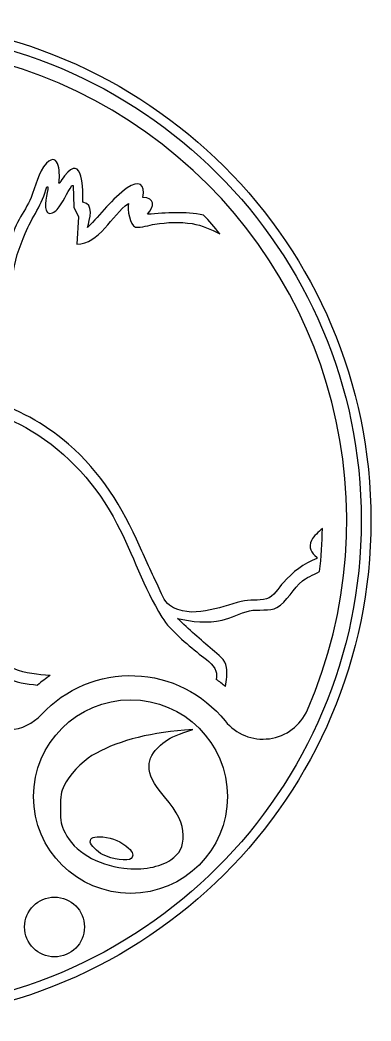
# Model space of a CAD drawing. Header units: millimetres. Extents: x -20.7 to 20.7, y -20.7 to 20.7.
# Drawn here: x 6.2 to 20.68, y -20.68 to 20.68 of the extents above; entities that cross this region are included whole.
import ezdxf

# ---------------------------------------------------------------- set-up
doc = ezdxf.new("R2010")
doc.units = ezdxf.units.MM
doc.layers.get('0').update_dxf_attribs({"linetype": 'CONTINUOUS'})

msp = doc.modelspace()

# ---------------------------------------------------------------- linework, layer by layer
for p, q in [((7.303, 13.794), (7.353, 13.794)), ((7.303, 13.794), (7.353, 13.794)), ((7.303, 13.794), (7.353, 13.794)), ((7.303, 13.794), (7.353, 13.794)), ((7.848, 13.942), (7.799, 13.942)), ((7.848, 13.942), (7.799, 13.942)), ((7.848, 13.942), (7.799, 13.942)), ((7.848, 13.942), (7.799, 13.942)), ((8.344, 13.843), (8.393, 13.843)), ((8.344, 13.843), (8.393, 13.843)), ((8.344, 13.843), (8.393, 13.843)), ((8.344, 13.843), (8.393, 13.843)), ((8.393, 13.843), (8.415, 12.952)), ((8.393, 13.843), (8.415, 12.952)), ((8.393, 13.843), (8.415, 12.952)), ((8.393, 13.843), (8.415, 12.952)), ((8.415, 12.952), (8.617, 12.546)), ((8.415, 12.952), (8.617, 12.546)), ((8.415, 12.952), (8.617, 12.546)), ((8.415, 12.952), (8.617, 12.546)), ((8.617, 12.546), (8.542, 11.415)), ((8.617, 12.546), (8.542, 11.415)), ((8.617, 12.546), (8.542, 11.415)), ((8.617, 12.546), (8.542, 11.415)), ((18.453, -1.519), (18.453, -1.568)), ((18.453, -1.519), (18.453, -1.568)), ((18.453, -1.519), (18.453, -1.568)), ((18.453, -1.519), (18.453, -1.568)), ((12.964, -8.763), (13.335, -8.632)), ((12.964, -8.763), (13.335, -8.632)), ((12.964, -8.763), (13.335, -8.632)), ((13.335, -8.632), (12.994, -8.661)), ((13.335, -8.632), (12.994, -8.661)), ((13.335, -8.632), (12.994, -8.661))]:
    msp.add_line(p, q)
msp.add_lwpolyline([(-7.091, -8.016, 0.393426), (-4.373, -8.219, -0.35083), (4.373, -8.219, 0.393426), (7.091, -8.016, -0.458612), (14.665, -8.285, 0.565024), (18.061, -7.83, 1.523453), (-18.061, -7.83, 0.565024), (-14.665, -8.285, -0.458612)], format="xyb", close=True)
for centre, radius in [((0, 0), 20.685), ((0, 0), 20.685), ((0, 0), 20.285), ((10.762, -11.41), 4), ((7.625, -16.8), 1.236)]:
    msp.add_circle(centre, radius)
for centre, radius, start, end in [((0, 0), 18.685, 39.3632, 42.5088), ((0, 0), 18.685, 39.3632, 42.5088), ((0, 0), 18.685, 39.3632, 42.5088), ((0, 0), 18.685, 39.3632, 42.5088), ((0, 0), 18.685, 353.5235, 358.9941), ((0, 0), 18.685, 353.5235, 358.9941), ((0, 0), 18.685, 353.5235, 358.9941), ((0, 0), 18.685, 353.5235, 358.9941), ((10.762, -11.41), 6, 123.5334, 129.7851), ((10.762, -11.41), 6, 123.5334, 129.7851), ((10.762, -11.41), 6, 123.5334, 129.7851), ((10.762, -11.41), 6, 123.5334, 129.7851), ((10.762, -11.41), 6, 49.2869, 53.849), ((10.762, -11.41), 6, 49.2869, 53.849), ((10.762, -11.41), 6, 49.2869, 53.849), ((10.762, -11.41), 6, 49.2869, 53.849)]:
    msp.add_arc(centre, radius, start, end)
for points in [[(7.799, 13.942), (7.869, 14.236), (7.832, 15.31), (7.293, 14.763)], [(7.799, 13.942), (7.869, 14.236), (7.832, 15.31), (7.293, 14.763)], [(7.799, 13.942), (7.869, 14.236), (7.832, 15.31), (7.293, 14.763)], [(7.799, 13.942), (7.869, 14.236), (7.832, 15.31), (7.293, 14.763)], [(7.293, 14.763), (6.953, 14.419), (6.838, 13.783), (6.655, 13.348)], [(7.293, 14.763), (6.953, 14.419), (6.838, 13.783), (6.655, 13.348)], [(7.293, 14.763), (6.953, 14.419), (6.838, 13.783), (6.655, 13.348)], [(7.293, 14.763), (6.953, 14.419), (6.838, 13.783), (6.655, 13.348)], [(8.79, 13.15), (8.81, 13.611), (8.808, 15.226), (8.031, 14.24)], [(8.79, 13.15), (8.81, 13.611), (8.808, 15.226), (8.031, 14.24)], [(8.79, 13.15), (8.81, 13.611), (8.808, 15.226), (8.031, 14.24)], [(8.79, 13.15), (8.81, 13.611), (8.808, 15.226), (8.031, 14.24)], [(8.031, 14.24), (7.957, 14.146), (7.901, 14.049), (7.848, 13.942)], [(8.031, 14.24), (7.957, 14.146), (7.901, 14.049), (7.848, 13.942)], [(8.031, 14.24), (7.957, 14.146), (7.901, 14.049), (7.848, 13.942)], [(8.031, 14.24), (7.957, 14.146), (7.901, 14.049), (7.848, 13.942)], [(6.412, 11.861), (6.688, 12.528), (7.134, 13.08), (7.303, 13.794)], [(6.412, 11.861), (6.688, 12.528), (7.134, 13.08), (7.303, 13.794)], [(6.412, 11.861), (6.688, 12.528), (7.134, 13.08), (7.303, 13.794)], [(6.412, 11.861), (6.688, 12.528), (7.134, 13.08), (7.303, 13.794)], [(7.353, 13.794), (7.351, 13.552), (7.14, 12.911), (7.333, 12.736)], [(7.353, 13.794), (7.351, 13.552), (7.14, 12.911), (7.333, 12.736)], [(7.353, 13.794), (7.351, 13.552), (7.14, 12.911), (7.333, 12.736)], [(7.353, 13.794), (7.351, 13.552), (7.14, 12.911), (7.333, 12.736)], [(7.73, 12.858), (7.981, 13.141), (8.124, 13.533), (8.344, 13.843)], [(7.73, 12.858), (7.981, 13.141), (8.124, 13.533), (8.344, 13.843)], [(7.73, 12.858), (7.981, 13.141), (8.124, 13.533), (8.344, 13.843)], [(7.73, 12.858), (7.981, 13.141), (8.124, 13.533), (8.344, 13.843)], [(10.623, 13.748), (10.007, 13.301), (9.524, 12.645), (8.988, 12.109)], [(10.623, 13.748), (10.007, 13.301), (9.524, 12.645), (8.988, 12.109)], [(10.623, 13.748), (10.007, 13.301), (9.524, 12.645), (8.988, 12.109)], [(10.623, 13.748), (10.007, 13.301), (9.524, 12.645), (8.988, 12.109)], [(11.268, 13.348), (11.399, 13.898), (11.088, 14.085), (10.623, 13.748)], [(11.268, 13.348), (11.399, 13.898), (11.088, 14.085), (10.623, 13.748)], [(11.268, 13.348), (11.399, 13.898), (11.088, 14.085), (10.623, 13.748)], [(11.268, 13.348), (11.399, 13.898), (11.088, 14.085), (10.623, 13.748)], [(6.655, 13.348), (6.388, 12.716), (5.888, 12.175), (5.817, 11.465)], [(6.655, 13.348), (6.388, 12.716), (5.888, 12.175), (5.817, 11.465)], [(6.655, 13.348), (6.388, 12.716), (5.888, 12.175), (5.817, 11.465)], [(6.655, 13.348), (6.388, 12.716), (5.888, 12.175), (5.817, 11.465)], [(11.466, 12.654), (11.745, 12.995), (11.789, 13.342), (11.268, 13.348)], [(11.466, 12.654), (11.745, 12.995), (11.789, 13.342), (11.268, 13.348)], [(11.466, 12.654), (11.745, 12.995), (11.789, 13.342), (11.268, 13.348)], [(11.466, 12.654), (11.745, 12.995), (11.789, 13.342), (11.268, 13.348)], [(7.333, 12.736), (7.464, 12.617), (7.64, 12.757), (7.73, 12.858)], [(7.333, 12.736), (7.464, 12.617), (7.64, 12.757), (7.73, 12.858)], [(7.333, 12.736), (7.464, 12.617), (7.64, 12.757), (7.73, 12.858)], [(7.333, 12.736), (7.464, 12.617), (7.64, 12.757), (7.73, 12.858)], [(8.542, 11.415), (9.467, 11.424), (9.988, 12.617), (10.673, 13.1)], [(8.542, 11.415), (9.467, 11.424), (9.988, 12.617), (10.673, 13.1)], [(8.542, 11.415), (9.467, 11.424), (9.988, 12.617), (10.673, 13.1)], [(8.542, 11.415), (9.467, 11.424), (9.988, 12.617), (10.673, 13.1)], [(8.988, 12.109), (9.073, 12.436), (9.276, 13.112), (8.79, 13.15)], [(8.988, 12.109), (9.073, 12.436), (9.276, 13.112), (8.79, 13.15)], [(8.988, 12.109), (9.073, 12.436), (9.276, 13.112), (8.79, 13.15)], [(8.988, 12.109), (9.073, 12.436), (9.276, 13.112), (8.79, 13.15)], [(10.673, 13.1), (10.637, 12.878), (10.717, 12.177), (10.971, 12.129)], [(10.673, 13.1), (10.637, 12.878), (10.717, 12.177), (10.971, 12.129)], [(10.673, 13.1), (10.637, 12.878), (10.717, 12.177), (10.971, 12.129)], [(10.673, 13.1), (10.637, 12.878), (10.717, 12.177), (10.971, 12.129)], [(13.774, 12.626), (13.01, 12.78), (12.246, 12.716), (11.466, 12.654)], [(13.774, 12.626), (13.01, 12.78), (12.246, 12.716), (11.466, 12.654)], [(13.774, 12.626), (13.01, 12.78), (12.246, 12.716), (11.466, 12.654)], [(13.774, 12.626), (13.01, 12.78), (12.246, 12.716), (11.466, 12.654)], [(10.971, 12.129), (11.213, 12.083), (11.522, 12.216), (11.763, 12.251)], [(10.971, 12.129), (11.213, 12.083), (11.522, 12.216), (11.763, 12.251)], [(10.971, 12.129), (11.213, 12.083), (11.522, 12.216), (11.763, 12.251)], [(10.971, 12.129), (11.213, 12.083), (11.522, 12.216), (11.763, 12.251)], [(11.763, 12.251), (12.262, 12.323), (12.799, 12.351), (13.299, 12.27)], [(11.763, 12.251), (12.262, 12.323), (12.799, 12.351), (13.299, 12.27)], [(11.763, 12.251), (12.262, 12.323), (12.799, 12.351), (13.299, 12.27)], [(11.763, 12.251), (12.262, 12.323), (12.799, 12.351), (13.299, 12.27)], [(13.299, 12.27), (13.725, 12.2), (14.082, 12.024), (14.446, 11.851)], [(13.299, 12.27), (13.725, 12.2), (14.082, 12.024), (14.446, 11.851)], [(13.299, 12.27), (13.725, 12.2), (14.082, 12.024), (14.446, 11.851)], [(13.299, 12.27), (13.725, 12.2), (14.082, 12.024), (14.446, 11.851)], [(5.922, 10.077), (5.936, 10.668), (6.188, 11.321), (6.412, 11.861)], [(5.922, 10.077), (5.936, 10.668), (6.188, 11.321), (6.412, 11.861)], [(5.922, 10.077), (5.936, 10.668), (6.188, 11.321), (6.412, 11.861)], [(5.922, 10.077), (5.936, 10.668), (6.188, 11.321), (6.412, 11.861)], [(7.947, 3.365), (6.981, 4.137), (5.88, 4.728), (4.677, 5.029)], [(7.947, 3.365), (6.981, 4.137), (5.88, 4.728), (4.677, 5.029)], [(7.947, 3.365), (6.981, 4.137), (5.88, 4.728), (4.677, 5.029)], [(7.947, 3.365), (6.981, 4.137), (5.88, 4.728), (4.677, 5.029)], [(2.695, 4.783), (4.071, 4.93), (5.493, 4.415), (6.659, 3.712)], [(2.695, 4.783), (4.071, 4.93), (5.493, 4.415), (6.659, 3.712)], [(2.695, 4.783), (4.071, 4.93), (5.493, 4.415), (6.659, 3.712)], [(2.695, 4.783), (4.071, 4.93), (5.493, 4.415), (6.659, 3.712)], [(6.659, 3.712), (8.177, 2.796), (9.385, 1.434), (10.203, -0.131)], [(6.659, 3.712), (8.177, 2.796), (9.385, 1.434), (10.203, -0.131)], [(6.659, 3.712), (8.177, 2.796), (9.385, 1.434), (10.203, -0.131)], [(6.659, 3.712), (8.177, 2.796), (9.385, 1.434), (10.203, -0.131)], [(11.005, -0.775), (10.283, 0.826), (9.334, 2.257), (7.947, 3.365)], [(11.005, -0.775), (10.283, 0.826), (9.334, 2.257), (7.947, 3.365)], [(11.005, -0.775), (10.283, 0.826), (9.334, 2.257), (7.947, 3.365)], [(11.005, -0.775), (10.283, 0.826), (9.334, 2.257), (7.947, 3.365)], [(10.203, -0.131), (10.864, -1.396), (11.295, -2.782), (12.058, -3.996)], [(10.203, -0.131), (10.864, -1.396), (11.295, -2.782), (12.058, -3.996)], [(10.203, -0.131), (10.864, -1.396), (11.295, -2.782), (12.058, -3.996)], [(10.203, -0.131), (10.864, -1.396), (11.295, -2.782), (12.058, -3.996)], [(18.682, -0.328), (18.522, -0.487), (18.331, -0.618), (18.228, -0.825)], [(18.682, -0.328), (18.522, -0.487), (18.331, -0.618), (18.228, -0.825)], [(18.682, -0.328), (18.522, -0.487), (18.331, -0.618), (18.228, -0.825)], [(18.682, -0.328), (18.522, -0.487), (18.331, -0.618), (18.228, -0.825)], [(11.9, -2.708), (11.581, -2.071), (11.297, -1.424), (11.005, -0.775)], [(11.9, -2.708), (11.581, -2.071), (11.297, -1.424), (11.005, -0.775)], [(11.9, -2.708), (11.581, -2.071), (11.297, -1.424), (11.005, -0.775)], [(11.9, -2.708), (11.581, -2.071), (11.297, -1.424), (11.005, -0.775)], [(18.228, -0.825), (18.085, -1.111), (18.22, -1.345), (18.453, -1.519)], [(18.228, -0.825), (18.085, -1.111), (18.22, -1.345), (18.453, -1.519)], [(18.228, -0.825), (18.085, -1.111), (18.22, -1.345), (18.453, -1.519)], [(18.228, -0.825), (18.085, -1.111), (18.22, -1.345), (18.453, -1.519)], [(18.453, -1.568), (17.911, -1.756), (17.456, -2.145), (17.07, -2.559)], [(18.453, -1.568), (17.911, -1.756), (17.456, -2.145), (17.07, -2.559)], [(18.453, -1.568), (17.911, -1.756), (17.456, -2.145), (17.07, -2.559)], [(18.453, -1.568), (17.911, -1.756), (17.456, -2.145), (17.07, -2.559)], [(17.858, -2.491), (17.99, -2.383), (18.287, -2.251), (18.566, -2.108)], [(17.858, -2.491), (17.99, -2.383), (18.287, -2.251), (18.566, -2.108)], [(17.858, -2.491), (17.99, -2.383), (18.287, -2.251), (18.566, -2.108)], [(17.858, -2.491), (17.99, -2.383), (18.287, -2.251), (18.566, -2.108)], [(12.368, -3.504), (12.136, -3.347), (12.021, -2.95), (11.9, -2.708)], [(12.368, -3.504), (12.136, -3.347), (12.021, -2.95), (11.9, -2.708)], [(12.368, -3.504), (12.136, -3.347), (12.021, -2.95), (11.9, -2.708)], [(12.368, -3.504), (12.136, -3.347), (12.021, -2.95), (11.9, -2.708)], [(17.07, -2.559), (16.871, -2.773), (16.671, -3.161), (16.371, -3.237)], [(17.07, -2.559), (16.871, -2.773), (16.671, -3.161), (16.371, -3.237)], [(17.07, -2.559), (16.871, -2.773), (16.671, -3.161), (16.371, -3.237)], [(17.07, -2.559), (16.871, -2.773), (16.671, -3.161), (16.371, -3.237)], [(16.803, -3.598), (17.21, -3.365), (17.487, -2.795), (17.858, -2.491)], [(16.803, -3.598), (17.21, -3.365), (17.487, -2.795), (17.858, -2.491)], [(16.803, -3.598), (17.21, -3.365), (17.487, -2.795), (17.858, -2.491)], [(16.803, -3.598), (17.21, -3.365), (17.487, -2.795), (17.858, -2.491)], [(16.371, -3.237), (16.041, -3.321), (15.671, -3.264), (15.331, -3.347)], [(16.371, -3.237), (16.041, -3.321), (15.671, -3.264), (15.331, -3.347)], [(16.371, -3.237), (16.041, -3.321), (15.671, -3.264), (15.331, -3.347)], [(16.371, -3.237), (16.041, -3.321), (15.671, -3.264), (15.331, -3.347)], [(15.331, -3.347), (14.439, -3.565), (13.275, -4.114), (12.368, -3.504)], [(15.331, -3.347), (14.439, -3.565), (13.275, -4.114), (12.368, -3.504)], [(15.331, -3.347), (14.439, -3.565), (13.275, -4.114), (12.368, -3.504)], [(15.331, -3.347), (14.439, -3.565), (13.275, -4.114), (12.368, -3.504)], [(15.678, -3.732), (16, -3.662), (16.526, -3.758), (16.803, -3.598)], [(15.678, -3.732), (16, -3.662), (16.526, -3.758), (16.803, -3.598)], [(15.678, -3.732), (16, -3.662), (16.526, -3.758), (16.803, -3.598)], [(15.678, -3.732), (16, -3.662), (16.526, -3.758), (16.803, -3.598)], [(12.058, -3.996), (12.434, -4.595), (13.065, -5.064), (13.597, -5.519)], [(12.058, -3.996), (12.434, -4.595), (13.065, -5.064), (13.597, -5.519)], [(12.058, -3.996), (12.434, -4.595), (13.065, -5.064), (13.597, -5.519)], [(12.058, -3.996), (12.434, -4.595), (13.065, -5.064), (13.597, -5.519)], [(14.142, -5.341), (13.654, -4.921), (13.161, -4.5), (12.705, -4.046)], [(12.705, -4.046), (13.289, -4.19), (13.947, -4.253), (14.538, -4.119)], [(14.142, -5.341), (13.654, -4.921), (13.161, -4.5), (12.705, -4.046)], [(12.705, -4.046), (13.289, -4.19), (13.947, -4.253), (14.538, -4.119)], [(14.142, -5.341), (13.654, -4.921), (13.161, -4.5), (12.705, -4.046)], [(12.705, -4.046), (13.289, -4.19), (13.947, -4.253), (14.538, -4.119)], [(14.142, -5.341), (13.654, -4.921), (13.161, -4.5), (12.705, -4.046)], [(12.705, -4.046), (13.289, -4.19), (13.947, -4.253), (14.538, -4.119)], [(14.538, -4.119), (14.93, -4.031), (15.283, -3.818), (15.678, -3.732)], [(14.538, -4.119), (14.93, -4.031), (15.283, -3.818), (15.678, -3.732)], [(14.538, -4.119), (14.93, -4.031), (15.283, -3.818), (15.678, -3.732)], [(14.538, -4.119), (14.93, -4.031), (15.283, -3.818), (15.678, -3.732)], [(14.727, -6.078), (14.68, -5.741), (14.381, -5.547), (14.142, -5.341)], [(14.727, -6.078), (14.68, -5.741), (14.381, -5.547), (14.142, -5.341)], [(14.727, -6.078), (14.68, -5.741), (14.381, -5.547), (14.142, -5.341)], [(14.727, -6.078), (14.68, -5.741), (14.381, -5.547), (14.142, -5.341)], [(13.597, -5.519), (13.813, -5.705), (14.213, -5.935), (14.289, -6.226)], [(13.597, -5.519), (13.813, -5.705), (14.213, -5.935), (14.289, -6.226)], [(13.597, -5.519), (13.813, -5.705), (14.213, -5.935), (14.289, -6.226)], [(13.597, -5.519), (13.813, -5.705), (14.213, -5.935), (14.289, -6.226)], [(7.448, -6.409), (6.941, -6.369), (6.413, -6.327), (5.965, -6.133)], [(7.448, -6.409), (6.941, -6.369), (6.413, -6.327), (5.965, -6.133)], [(7.448, -6.409), (6.941, -6.369), (6.413, -6.327), (5.965, -6.133)], [(7.448, -6.409), (6.941, -6.369), (6.413, -6.327), (5.965, -6.133)], [(14.676, -6.862), (14.737, -6.599), (14.763, -6.335), (14.727, -6.078)], [(14.676, -6.862), (14.737, -6.599), (14.763, -6.335), (14.727, -6.078)], [(14.676, -6.862), (14.737, -6.599), (14.763, -6.335), (14.727, -6.078)], [(14.676, -6.862), (14.737, -6.599), (14.763, -6.335), (14.727, -6.078)], [(5.618, -6.499), (6.011, -6.686), (6.464, -6.758), (6.923, -6.8)], [(5.618, -6.499), (6.011, -6.686), (6.464, -6.758), (6.923, -6.8)], [(5.618, -6.499), (6.011, -6.686), (6.464, -6.758), (6.923, -6.8)], [(5.618, -6.499), (6.011, -6.686), (6.464, -6.758), (6.923, -6.8)], [(14.289, -6.226), (14.315, -6.328), (14.317, -6.443), (14.302, -6.565)], [(14.289, -6.226), (14.315, -6.328), (14.317, -6.443), (14.302, -6.565)], [(14.289, -6.226), (14.315, -6.328), (14.317, -6.443), (14.302, -6.565)], [(14.289, -6.226), (14.315, -6.328), (14.317, -6.443), (14.302, -6.565)], [(12.994, -8.661), (11.386, -8.797), (10.116, -9.148), (9.171, -9.717)], [(12.994, -8.661), (11.386, -8.797), (10.116, -9.148), (9.171, -9.717)], [(12.994, -8.661), (11.386, -8.797), (10.116, -9.148), (9.171, -9.717)], [(11.996, -9.289), (12.26, -9.05), (12.463, -8.94), (12.964, -8.763)], [(11.996, -9.289), (12.26, -9.05), (12.463, -8.94), (12.964, -8.763)], [(11.996, -9.289), (12.26, -9.05), (12.463, -8.94), (12.964, -8.763)], [(11.526, -10.151), (11.53, -9.839), (11.669, -9.584), (11.996, -9.289)], [(11.526, -10.151), (11.53, -9.839), (11.669, -9.584), (11.996, -9.289)], [(11.526, -10.151), (11.53, -9.839), (11.669, -9.584), (11.996, -9.289)], [(9.171, -9.717), (8.758, -9.966), (8.206, -10.559), (8.021, -10.955)], [(9.171, -9.717), (8.758, -9.966), (8.206, -10.559), (8.021, -10.955)], [(9.171, -9.717), (8.758, -9.966), (8.206, -10.559), (8.021, -10.955)], [(12.16, -11.415), (11.686, -10.854), (11.522, -10.526), (11.526, -10.151)], [(12.16, -11.415), (11.686, -10.854), (11.522, -10.526), (11.526, -10.151)], [(12.16, -11.415), (11.686, -10.854), (11.522, -10.526), (11.526, -10.151)], [(8.021, -10.955), (7.889, -11.237), (7.872, -11.342), (7.872, -11.899)], [(8.021, -10.955), (7.889, -11.237), (7.872, -11.342), (7.872, -11.899)], [(8.021, -10.955), (7.889, -11.237), (7.872, -11.342), (7.872, -11.899)], [(12.937, -13.006), (12.937, -12.522), (12.719, -12.077), (12.16, -11.415)], [(12.937, -13.006), (12.937, -12.522), (12.719, -12.077), (12.16, -11.415)], [(12.937, -13.006), (12.937, -12.522), (12.719, -12.077), (12.16, -11.415)], [(7.872, -11.899), (7.872, -12.493), (7.882, -12.547), (8.059, -12.906)], [(7.872, -11.899), (7.872, -12.493), (7.882, -12.547), (8.059, -12.906)], [(7.872, -11.899), (7.872, -12.493), (7.882, -12.547), (8.059, -12.906)], [(8.059, -12.906), (8.437, -13.673), (9.372, -14.238), (10.48, -14.368)], [(8.059, -12.906), (8.437, -13.673), (9.372, -14.238), (10.48, -14.368)], [(8.059, -12.906), (8.437, -13.673), (9.372, -14.238), (10.48, -14.368)], [(9.096, -13.288), (9.096, -13.108), (9.248, -13.047), (9.625, -13.078)], [(9.096, -13.288), (9.096, -13.108), (9.248, -13.047), (9.625, -13.078)], [(9.096, -13.288), (9.096, -13.108), (9.248, -13.047), (9.625, -13.078)], [(9.625, -13.078), (10.025, -13.11), (10.396, -13.272), (10.675, -13.537)], [(9.625, -13.078), (10.025, -13.11), (10.396, -13.272), (10.675, -13.537)], [(9.625, -13.078), (10.025, -13.11), (10.396, -13.272), (10.675, -13.537)], [(12.428, -14.018), (12.794, -13.77), (12.937, -13.486), (12.937, -13.006)], [(12.428, -14.018), (12.794, -13.77), (12.937, -13.486), (12.937, -13.006)], [(12.428, -14.018), (12.794, -13.77), (12.937, -13.486), (12.937, -13.006)], [(9.608, -13.807), (9.391, -13.695), (9.096, -13.395), (9.096, -13.288)], [(9.608, -13.807), (9.391, -13.695), (9.096, -13.395), (9.096, -13.288)], [(9.608, -13.807), (9.391, -13.695), (9.096, -13.395), (9.096, -13.288)], [(10.675, -13.537), (10.87, -13.722), (10.905, -13.85), (10.791, -13.964)], [(10.675, -13.537), (10.87, -13.722), (10.905, -13.85), (10.791, -13.964)], [(10.675, -13.537), (10.87, -13.722), (10.905, -13.85), (10.791, -13.964)], [(10.791, -13.964), (10.655, -14.1), (10.008, -14.014), (9.608, -13.807)], [(10.791, -13.964), (10.655, -14.1), (10.008, -14.014), (9.608, -13.807)], [(10.791, -13.964), (10.655, -14.1), (10.008, -14.014), (9.608, -13.807)], [(10.48, -14.368), (11.264, -14.461), (11.959, -14.336), (12.428, -14.018)], [(10.48, -14.368), (11.264, -14.461), (11.959, -14.336), (12.428, -14.018)], [(10.48, -14.368), (11.264, -14.461), (11.959, -14.336), (12.428, -14.018)]]:
    msp.add_open_spline(points, degree=3)

doc.saveas('drawing.dxf')
